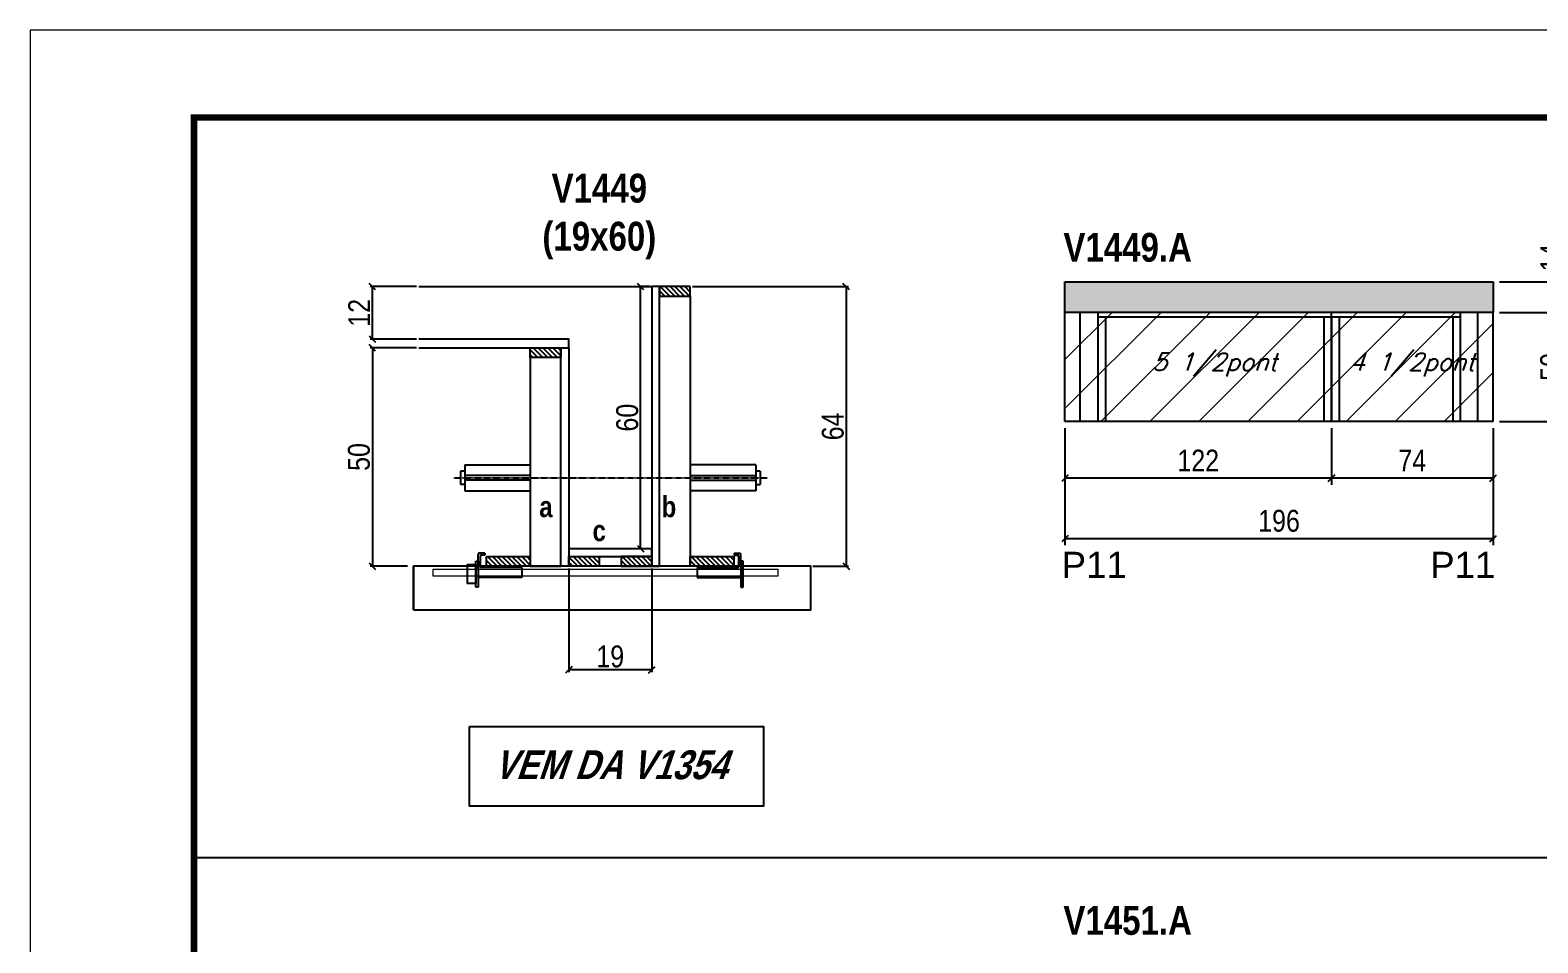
# Model space of a CAD drawing. Extents: x 3309 to 9563, y -2522 to 14608.
# Drawn here: x 3309 to 4000, y 3853 to 4271 of the extents above; entities that cross this region are included whole.
import ezdxf

# ---------------------------------------------------------------- set-up
doc = ezdxf.new("R2010")
doc.units = 0
doc.linetypes.add('DASHED', pattern=[0.75, 0.5, -0.25])
doc.linetypes.add('HIDDEN', pattern=[0.375, 0.25, -0.125])
for name, color, linetype in [('5', 5, 'Continuous'), ('barrote', 251, 'Continuous'), ('COTA', 241, 'Continuous'), ('detalhes', 4, 'Continuous'), ('NOMENCLATURA', 7, 'Continuous'), ('Painéis', 200, 'Continuous'), ('presilha', 1, 'Continuous'), ('SARR_2.2x10', 60, 'Continuous'), ('SARR_2.2x7', 40, 'Continuous'), ('SARR_3.5x7', 81, 'Continuous'), ('TENSOR', 3, 'Continuous'), ('texto', 7, 'Continuous')]:
    doc.layers.add(name, color=color, linetype=linetype)
for name, color, linetype, lineweight in [('CONCRETO', 251, 'Continuous', 25), ('Folhas', 255, 'Continuous', 9), ('Hachura', 251, 'Continuous', 9), ('SARRAFO DE PRESSAO', 251, 'DASHED', 9), ('SCO-___-LAJ', 2, 'Continuous', 0)]:
    doc.layers.add(name, color=color, linetype=linetype, lineweight=lineweight)
doc.styles.add('COTA TECNICA', font='techl___.ttf', dxfattribs={"height": 10})
doc.styles.add('COTA TECNICA 2X', font='techl___.ttf', dxfattribs={"height": 10})
doc.styles.add('Romans', font='romans.shx')
doc.styles.get("Standard").update_dxf_attribs({"font": 'arial.ttf'})
doc.styles.add('TECNICA', font='techb___.ttf', dxfattribs={"height": 10})
doc.dimstyles.new('PAINEL', dxfattribs={"dimtxt": 10, "dimasz": 3, "dimexe": 3, "dimexo": 3, "dimgap": 3, "dimtad": 1, "dimdec": 1, "dimzin": 12, "dimdsep": 46, "dimtxsty": 'COTA TECNICA', "dimblk1": 'OBLIQUE', "dimblk2": 'OBLIQUE', "dimsah": 1, "dimcen": 0.9, "dimclrd": 4, "dimclre": 4, "dimclrt": 240, "dimadec": 1, "dimazin": 3, "dimtfac": 1, "dimtdec": 1, "dimtmove": 0, "dimatfit": 3, "dimfxl": 1, "dimtolj": 1, "dimtzin": 12, "dimarcsym": 0})
doc.dimstyles.new('SECAO', dxfattribs={"dimscale": 0.333333, "dimtxt": 5, "dimasz": 9, "dimexe": 3, "dimexo": 3, "dimgap": 3, "dimtad": 1, "dimdec": 1, "dimlfac": 0.5, "dimzin": 12, "dimdsep": 46, "dimtxsty": 'COTA TECNICA 2X', "dimblk1": 'OBLIQUE', "dimblk2": 'OBLIQUE', "dimsah": 1, "dimcen": 0.9, "dimclrd": 4, "dimclre": 4, "dimclrt": 240, "dimadec": 1, "dimazin": 3, "dimtfac": 1, "dimtdec": 1, "dimtmove": 0, "dimatfit": 3, "dimfxl": 1, "dimtolj": 1, "dimtzin": 12, "dimarcsym": 0})
pattern_1 = [(135, (36791.496, -119486.9337), (-1.122532015, -1.122532015), [])]

# ---------------------------------------------------------------- blocks, each defined once
blk = doc.blocks.new('9999999999')
at = {"layer": 'Folhas'}
blk.add_lwpolyline([(98138.98, 34190.21), (99623.98, 34190.21), (99623.98, 35240.21), (98138.98, 35240.21)], close=True, dxfattribs=at)
at = {"layer": 'Folhas', "color": 30, "const_width": 3}
blk.add_lwpolyline([(98213.98, 34230.21), (99583.98, 34230.21), (99583.98, 35200.21), (98213.98, 35200.21)], close=True, dxfattribs=at)
blk = doc.blocks.new('_Oblique')
at = {"color": 0, "linetype": 'ByBlock', "lineweight": -2}
blk.add_line((-0.5, -0.5), (0.5, 0.5), dxfattribs=at)
blk = doc.blocks.new('*D2804')
at = {"layer": 'COTA', "color": 4, "lineweight": -2, "transparency": 16777216}
for p, q in [((3555.96, 4024.24), (3555.96, 3976.76)), ((3593.96, 4024.24), (3593.96, 3976.76)), ((3593.96, 3977.76), (3555.96, 3977.76))]:
    blk.add_line(p, q, dxfattribs=at)
at = {"layer": 'Defpoints', "color": 0, "transparency": 16777216}
for p in [(3555.96, 4025.24), (3593.96, 4025.24), (3555.96, 3977.76)]:
    blk.add_point(p, dxfattribs=at)
at = {"layer": 'COTA', "color": 4, "lineweight": -2, "transparency": 16777216, "xscale": 3, "yscale": 3, "zscale": 3, "rotation": 180}
blk.add_blockref('_Oblique', (3555.96, 3977.76), dxfattribs=at)
at = {"layer": 'COTA', "color": 4, "lineweight": -2, "transparency": 16777216, "xscale": 3, "yscale": 3, "zscale": 3}
blk.add_blockref('_Oblique', (3593.96, 3977.76), dxfattribs=at)
at = {"layer": 'COTA', "color": 240, "transparency": 16777216, "insert": (3574.96, 3983.85), "char_height": 10, "attachment_point": 5, "style": 'COTA TECNICA 2X'}
blk.add_mtext('\\A1;19', dxfattribs=at)
blk = doc.blocks.new('PRESILHA METÁLICA 1')
at = {"layer": 'presilha'}
for p, q in [((12, 21), (8.6, 21)), ((12, 21), (12, 19.5)), ((0, 13), (6, 13)), ((0, 13), (0, 0)), ((6, 15.5), (7.5, 15.5)), ((6, -2.5), (6, 15.5)), ((6, 13), (6, 0)), ((7.5, 10.6), (7.5, 19.9)), ((7.5, 15.5), (7.5, -2.5)), ((9, 11.6), (9, 18.9)), ((12, 19.5), (9.6, 19.5)), ((37.5, 11), (9.6, 11)), ((37.5, 11), (37.5, 4.1)), ((6, 0), (0, 0)), ((37.5, 4.1), (7.5, 4.1)), ((7.5, -2.5), (6, -2.5))]:
    blk.add_line(p, q, dxfattribs=at)
for centre, radius, start, end in [((8.6, 19.9), 1.14, 90, 180), ((9.6, 18.9), 0.57, 90, 180), ((9.6, 11.6), 0.57, 180, 270)]:
    blk.add_arc(centre, radius, start, end, dxfattribs=at)
blk = doc.blocks.new('PRESILHA METÁLICA 2')
at = {"layer": 'presilha'}
for p, q in [((-5.2, 23.5), (-5.2, 22)), ((-5.2, 23.5), (-1.9, 23.5)), ((-5.2, 22), (-2.8, 22)), ((-2.2, 14.1), (-2.2, 21.4)), ((-0.8, 14.6), (-0.8, 22.4)), ((-30.8, 13.5), (-30.8, 6.6)), ((-30.8, 13.5), (-2.8, 13.5)), ((0.8, 18), (-0.8, 18)), ((-0.8, 18), (-0.8, 0)), ((0.8, 0), (0.8, 18)), ((-30.8, 6.6), (-0.8, 6.6)), ((-0.8, 0), (0.8, 0))]:
    blk.add_line(p, q, dxfattribs=at)
for centre, radius, start, end in [((-2.8, 21.4), 0.57, 0, 90), ((-1.9, 22.4), 1.14, 0, 90), ((-2.8, 14.1), 0.57, 270, 0)]:
    blk.add_arc(centre, radius, start, end, dxfattribs=at)
blk = doc.blocks.new('*D2805')
at = {"layer": 'COTA', "color": 4, "lineweight": -2, "transparency": 16777216}
for p, q in [((3612.56, 4153.24), (3684, 4153.24)), ((3683, 4153.24), (3683, 4025.24)), ((3667.77, 4025.24), (3684, 4025.24))]:
    blk.add_line(p, q, dxfattribs=at)
at = {"layer": 'Defpoints', "color": 0, "transparency": 16777216}
for p in [(3611.56, 4153.24), (3666.77, 4025.24), (3683, 4025.24)]:
    blk.add_point(p, dxfattribs=at)
at = {"layer": 'COTA', "color": 4, "lineweight": -2, "transparency": 16777216, "xscale": 3, "yscale": 3, "zscale": 3}
for p, rotation in [((3683, 4153.24), 90), ((3683, 4025.24), 270)]:
    blk.add_blockref('_Oblique', p, dxfattribs=dict(at, rotation=rotation))
at = {"layer": 'COTA', "color": 240, "transparency": 16777216, "insert": (3676.9, 4089.24), "char_height": 10, "attachment_point": 5, "rotation": 90, "style": 'COTA TECNICA 2X'}
blk.add_mtext('\\A1;64', dxfattribs=at)
blk = doc.blocks.new('*D2806')
at = {"layer": 'COTA', "color": 4, "lineweight": -2, "transparency": 16777216}
for p, q in [((3486.26, 4125.24), (3465.04, 4125.24)), ((3466.04, 4125.24), (3466.04, 4025.24)), ((3482.14, 4025.24), (3465.04, 4025.24))]:
    blk.add_line(p, q, dxfattribs=at)
at = {"layer": 'Defpoints', "color": 0, "transparency": 16777216}
for p in [(3487.26, 4125.24), (3466.04, 4025.24), (3483.14, 4025.24)]:
    blk.add_point(p, dxfattribs=at)
at = {"layer": 'COTA', "color": 4, "lineweight": -2, "transparency": 16777216, "xscale": 3, "yscale": 3, "zscale": 3}
for p, rotation in [((3466.04, 4125.24), 90), ((3466.04, 4025.24), 270)]:
    blk.add_blockref('_Oblique', p, dxfattribs=dict(at, rotation=rotation))
at = {"layer": 'COTA', "color": 240, "transparency": 16777216, "insert": (3459.93, 4075.24), "char_height": 10, "attachment_point": 5, "rotation": 90, "style": 'COTA TECNICA 2X'}
blk.add_mtext('\\A1;50', dxfattribs=at)
blk = doc.blocks.new('*D2807')
at = {"layer": 'COTA', "color": 4, "lineweight": -2, "transparency": 16777216}
for p, q in [((3592.96, 4153.24), (3587.88, 4153.24)), ((3588.88, 4033.24), (3588.88, 4153.24)), ((3592.96, 4033.24), (3587.88, 4033.24))]:
    blk.add_line(p, q, dxfattribs=at)
at = {"layer": 'Defpoints', "color": 0, "transparency": 16777216}
for p in [(3588.88, 4153.24), (3593.96, 4153.24), (3593.96, 4033.24)]:
    blk.add_point(p, dxfattribs=at)
at = {"layer": 'COTA', "color": 4, "lineweight": -2, "transparency": 16777216, "xscale": 3, "yscale": 3, "zscale": 3}
for p, rotation in [((3588.88, 4153.24), 90), ((3588.88, 4033.24), 270)]:
    blk.add_blockref('_Oblique', p, dxfattribs=dict(at, rotation=rotation))
at = {"layer": 'COTA', "color": 240, "transparency": 16777216, "insert": (3582.78, 4093.24), "char_height": 10, "attachment_point": 5, "rotation": 90, "style": 'COTA TECNICA 2X'}
blk.add_mtext('\\A1;60', dxfattribs=at)
blk = doc.blocks.new('*D2808')
at = {"layer": 'COTA', "color": 4, "lineweight": -2, "transparency": 16777216}
for p, q in [((3486.26, 4153.24), (3465.04, 4153.24)), ((3466.04, 4129.24), (3466.04, 4153.24)), ((3486.26, 4129.24), (3465.04, 4129.24))]:
    blk.add_line(p, q, dxfattribs=at)
at = {"layer": 'Defpoints', "color": 0, "transparency": 16777216}
for p in [(3466.04, 4153.24), (3487.26, 4153.24), (3487.26, 4129.24)]:
    blk.add_point(p, dxfattribs=at)
at = {"layer": 'COTA', "color": 4, "lineweight": -2, "transparency": 16777216, "xscale": 3, "yscale": 3, "zscale": 3}
for p, rotation in [((3466.04, 4153.24), 90), ((3466.04, 4129.24), 270)]:
    blk.add_blockref('_Oblique', p, dxfattribs=dict(at, rotation=rotation))
at = {"layer": 'COTA', "color": 240, "transparency": 16777216, "insert": (3459.98, 4141.24), "char_height": 10, "attachment_point": 5, "rotation": 90, "style": 'COTA TECNICA 2X'}
blk.add_mtext('\\A1;12', dxfattribs=at)
blk = doc.blocks.new('*D2809')
at = {"layer": 'COTA', "color": 4, "linetype": 'ByBlock', "lineweight": -2, "transparency": 16777216}
for p, q in [((3905.16, 4088.46), (3905.16, 4062.54)), ((3979.16, 4088.46), (3979.16, 4062.54)), ((3979.16, 4065.54), (3905.16, 4065.54))]:
    blk.add_line(p, q, dxfattribs=at)
at = {"layer": 'Defpoints', "color": 0, "linetype": 'ByBlock', "transparency": 16777216}
for p in [(3905.16, 4091.46), (3979.16, 4091.46), (3905.16, 4065.54)]:
    blk.add_point(p, dxfattribs=at)
at = {"layer": 'COTA', "color": 4, "linetype": 'ByBlock', "lineweight": -2, "transparency": 16777216, "xscale": 3, "yscale": 3, "zscale": 3, "rotation": 180}
blk.add_blockref('_Oblique', (3905.16, 4065.54), dxfattribs=at)
at = {"layer": 'COTA', "color": 4, "linetype": 'ByBlock', "lineweight": -2, "transparency": 16777216, "xscale": 3, "yscale": 3, "zscale": 3}
blk.add_blockref('_Oblique', (3979.16, 4065.54), dxfattribs=at)
at = {"layer": 'COTA', "color": 240, "linetype": 'ByBlock', "transparency": 16777216, "insert": (3942.16, 4073.61), "char_height": 10, "attachment_point": 5, "style": 'COTA TECNICA'}
blk.add_mtext('\\A1;74', dxfattribs=at)
blk = doc.blocks.new('*D2810')
at = {"layer": 'COTA', "color": 4, "linetype": 'ByBlock', "lineweight": -2, "transparency": 16777216}
for p, q in [((3783.16, 4088.46), (3783.16, 4062.54)), ((3905.16, 4088.46), (3905.16, 4062.54)), ((3905.16, 4065.54), (3783.16, 4065.54))]:
    blk.add_line(p, q, dxfattribs=at)
at = {"layer": 'Defpoints', "color": 0, "linetype": 'ByBlock', "transparency": 16777216}
for p in [(3783.16, 4091.46), (3905.16, 4091.46), (3783.16, 4065.54)]:
    blk.add_point(p, dxfattribs=at)
at = {"layer": 'COTA', "color": 4, "linetype": 'ByBlock', "lineweight": -2, "transparency": 16777216, "xscale": 3, "yscale": 3, "zscale": 3, "rotation": 180}
blk.add_blockref('_Oblique', (3783.16, 4065.54), dxfattribs=at)
at = {"layer": 'COTA', "color": 4, "linetype": 'ByBlock', "lineweight": -2, "transparency": 16777216, "xscale": 3, "yscale": 3, "zscale": 3}
blk.add_blockref('_Oblique', (3905.16, 4065.54), dxfattribs=at)
at = {"layer": 'COTA', "color": 240, "linetype": 'ByBlock', "transparency": 16777216, "insert": (3844.16, 4073.6), "char_height": 10, "attachment_point": 5, "style": 'COTA TECNICA'}
blk.add_mtext('\\A1;122', dxfattribs=at)
blk = doc.blocks.new('*D2813')
at = {"layer": 'COTA', "color": 4, "linetype": 'ByBlock', "lineweight": -2, "transparency": 16777216}
for p, q in [((3783.16, 4088.46), (3783.16, 4034.83)), ((3979.16, 4088.46), (3979.16, 4034.83)), ((3979.16, 4037.83), (3783.16, 4037.83))]:
    blk.add_line(p, q, dxfattribs=at)
at = {"layer": 'Defpoints', "color": 0, "linetype": 'ByBlock', "transparency": 16777216}
for p in [(3783.16, 4091.46), (3979.16, 4091.46), (3783.16, 4037.83)]:
    blk.add_point(p, dxfattribs=at)
at = {"layer": 'COTA', "color": 4, "linetype": 'ByBlock', "lineweight": -2, "transparency": 16777216, "xscale": 3, "yscale": 3, "zscale": 3, "rotation": 180}
blk.add_blockref('_Oblique', (3783.16, 4037.83), dxfattribs=at)
at = {"layer": 'COTA', "color": 4, "linetype": 'ByBlock', "lineweight": -2, "transparency": 16777216, "xscale": 3, "yscale": 3, "zscale": 3}
blk.add_blockref('_Oblique', (3979.16, 4037.83), dxfattribs=at)
at = {"layer": 'COTA', "color": 240, "linetype": 'ByBlock', "transparency": 16777216, "insert": (3881.16, 4045.96), "char_height": 10, "attachment_point": 5, "style": 'COTA TECNICA'}
blk.add_mtext('\\A1;196', dxfattribs=at)
blk = doc.blocks.new('*D2814')
at = {"layer": 'COTA', "color": 4, "lineweight": -2, "transparency": 16777216}
for p, q in [((3982.16, 4141.46), (4016.92, 4141.46)), ((4013.92, 4091.46), (4013.92, 4141.46)), ((3982.16, 4091.46), (4016.92, 4091.46))]:
    blk.add_line(p, q, dxfattribs=at)
at = {"layer": 'Defpoints', "color": 0, "transparency": 16777216}
for p in [(3979.16, 4141.46), (4013.92, 4141.46), (3979.16, 4091.46)]:
    blk.add_point(p, dxfattribs=at)
at = {"layer": 'COTA', "color": 4, "lineweight": -2, "transparency": 16777216, "xscale": 3, "yscale": 3, "zscale": 3}
for p, rotation in [((4013.92, 4141.46), 90), ((4013.92, 4091.46), 270)]:
    blk.add_blockref('_Oblique', p, dxfattribs=dict(at, rotation=rotation))
at = {"layer": 'COTA', "color": 240, "transparency": 16777216, "insert": (4005.81, 4116.46), "char_height": 10, "attachment_point": 5, "rotation": 90, "style": 'COTA TECNICA'}
blk.add_mtext('\\A1;50', dxfattribs=at)
blk = doc.blocks.new('*D2816')
at = {"layer": 'COTA', "color": 4, "lineweight": -2, "transparency": 16777216}
for p, q in [((3982.16, 4155.46), (4046.41, 4155.46)), ((4043.41, 4091.46), (4043.41, 4155.46)), ((3982.16, 4091.46), (4046.41, 4091.46))]:
    blk.add_line(p, q, dxfattribs=at)
at = {"layer": 'Defpoints', "color": 0, "transparency": 16777216}
for p in [(3979.16, 4155.46), (4043.41, 4155.46), (3979.16, 4091.46)]:
    blk.add_point(p, dxfattribs=at)
at = {"layer": 'COTA', "color": 4, "lineweight": -2, "transparency": 16777216, "xscale": 3, "yscale": 3, "zscale": 3}
for p, rotation in [((4043.41, 4155.46), 90), ((4043.41, 4091.46), 270)]:
    blk.add_blockref('_Oblique', p, dxfattribs=dict(at, rotation=rotation))
at = {"layer": 'COTA', "color": 240, "transparency": 16777216, "insert": (4035.31, 4123.46), "char_height": 10, "attachment_point": 5, "rotation": 90, "style": 'COTA TECNICA'}
blk.add_mtext('\\A1;64', dxfattribs=at)
blk = doc.blocks.new('*D2820')
at = {"layer": 'COTA', "color": 4, "lineweight": -2, "transparency": 16777216}
for p, q in [((4013.92, 4155.46), (4013.92, 4174.57)), ((3982.16, 4155.46), (4016.92, 4155.46)), ((4013.92, 4141.46), (4013.92, 4155.46)), ((3982.16, 4141.46), (4016.92, 4141.46))]:
    blk.add_line(p, q, dxfattribs=at)
at = {"layer": 'Defpoints', "color": 0, "transparency": 16777216}
for p in [(3979.16, 4155.46, 0), (4013.92, 4155.46), (3979.16, 4141.46, 0)]:
    blk.add_point(p, dxfattribs=at)
at = {"layer": 'COTA', "color": 4, "lineweight": -2, "transparency": 16777216, "xscale": 3, "yscale": 3, "zscale": 3}
for p, rotation in [((4013.92, 4155.46), 90), ((4013.92, 4141.46), 270)]:
    blk.add_blockref('_Oblique', p, dxfattribs=dict(at, rotation=rotation))
at = {"layer": 'COTA', "color": 240, "transparency": 16777216, "insert": (4005.84, 4166.52), "char_height": 10, "attachment_point": 5, "rotation": 90, "style": 'COTA TECNICA'}
blk.add_mtext('\\A1;14', dxfattribs=at)

msp = doc.modelspace()

# ---------------------------------------------------------------- hatches: boundary and pattern name
at = {"layer": 'COTA'}
h = msp.add_hatch(dxfattribs=at)
h.set_pattern_fill('AR-CONC', color=256, scale=0.03)
h.set_pattern_definition([(50, (-1304.6807, -4342.197), (5.46554, -0.4781726), [0.5715, -6.2865]), (355, (-1304.681, -4342.197), (-1.0573026, 5.7317054), [0.4572, -5.0292175]), (100.451445, (-1304.2253, -4342.237), (4.4082374, 5.2535326), [0.4857003, -5.3427073]), (46.1842, (-1304.681, -4340.673), (8.132371, -1.26127), [0.85725, -9.42975]), (96.63556, (-1304.003, -4340.778), (7.122124, 7.422784), [0.728551, -8.014068]), (351.18415, (-1304.681, -4340.673), (7.122124, 7.422784), [0.685799, -7.543792]), (21, (-1303.9187, -4341.054), (4.5484317, -3.067956), [0.5715, -6.2865]), (326, (-1303.919, -4341.054), (1.854061, 5.525639), [0.4572, -5.0292]), (71.451445, (-1303.5397, -4341.3096), (6.4024926, 2.457683), [0.4857003, -5.342698]), (37.5, (-1304.6807, -4342.197), (0.0926581, 2.53665117), [0, -4.96824, 0, -5.1054, 0, -5.04825]), (7.5, (-1304.6807, -4342.197), (2.0045899, 3.00541724), [0, -2.91084, 0, -4.85394, 0, -1.92405]), (327.5, (-1306.38, -4342.197), (4.06771786, -0.1718623), [0, -1.905, 0, -5.9436, 0, -7.8867]), (317.5, (-1307.142, -4342.197), (4.4438754, 0.7627947), [0, -2.4765, 0, -3.94716, 0, -5.6007])])
h.paths.add_polyline_path([(3783.16, 4155.46), (3783.16, 4141.46), (3979.16, 4141.46), (3979.16, 4155.46)])
at = {"layer": 'Hachura', "linetype": 'ByBlock'}
h = msp.add_hatch(dxfattribs=at)
h.set_pattern_fill('ANSI31', color=256, scale=5)
h.paths.add_polyline_path([(3905.16, 4091.46), (3905.16, 4141.46), (3783.16, 4141.46), (3783.16, 4091.46)])
h.paths.add_polyline_path([(3979.16, 4141.46), (3905.16, 4141.46), (3905.16, 4091.46), (3979.16, 4091.46)])
at = {"layer": 'SARR_2.2x10'}
h = msp.add_hatch(dxfattribs=at)
h.set_pattern_fill('ANSI31', color=256, scale=0.5, angle=90)
h.set_pattern_definition([(135, (36711.896, -119486.9337), (-1.122532015, -1.122532015), [])])
h.paths.add_polyline_path([(3518.36, 4029.64), (3518.36, 4025.24), (3538.36, 4025.24), (3538.36, 4029.64)])
h = msp.add_hatch(dxfattribs=at)
h.set_pattern_fill('ANSI31', color=256, scale=0.5, angle=90)
h.set_pattern_definition([(135, (36805.096, -119486.9337), (-1.122532015, -1.122532015), [])])
h.paths.add_polyline_path([(3611.56, 4029.64), (3611.56, 4025.24), (3631.56, 4025.24), (3631.56, 4029.64)])
at = {"layer": 'SARR_2.2x7'}
h = msp.add_hatch(dxfattribs=at)
h.set_pattern_fill('ANSI31', color=256, scale=0.5, angle=90)
h.set_pattern_definition([(135, (36725.896, -119363.3337), (-1.122532015, -1.122532015), [])])
h.paths.add_polyline_path([(3597.56, 4153.24), (3597.56, 4148.84), (3611.56, 4148.84), (3611.56, 4153.24)])
h = msp.add_hatch(dxfattribs=at)
h.set_pattern_fill('ANSI31', color=256, scale=0.5, angle=90)
h.set_pattern_definition([(135, (36705.896, -119391.3337), (-1.122532015, -1.122532015), [])])
h.paths.add_polyline_path([(3552.36, 4125.24), (3552.36, 4120.84), (3538.36, 4120.84), (3538.36, 4125.24)])
h = msp.add_hatch(dxfattribs=at)
h.set_pattern_fill('ANSI31', color=256, scale=0.5, angle=90)
h.set_pattern_definition(pattern_1)
h.paths.add_polyline_path([(3569.96, 4025.24), (3569.96, 4029.64), (3555.96, 4029.64), (3555.96, 4025.24)])
h = msp.add_hatch(dxfattribs=at)
h.set_pattern_fill('ANSI31', color=256, scale=0.5, angle=90)
h.set_pattern_definition(pattern_1)
h.paths.add_polyline_path([(3579.96, 4029.64), (3579.96, 4025.24), (3593.96, 4025.24), (3593.96, 4029.64)])

# ---------------------------------------------------------------- linework, layer by layer
at = {"ltscale": 3}
for p, q in [((3506.36, 4068.69), (3506.36, 4062.69)), ((3508.36, 4068.69), (3506.36, 4068.69)), ((3508.36, 4071.69), (3508.36, 4059.69)), ((3508.36, 4071.69), (3538.36, 4071.69)), ((3538.36, 4066.69), (3508.36, 4066.69)), ((3641.56, 4071.69), (3611.56, 4071.69)), ((3611.56, 4066.69), (3641.56, 4066.69)), ((3641.56, 4071.69), (3641.56, 4059.69)), ((3643.56, 4068.69), (3641.56, 4068.69)), ((3643.56, 4068.69), (3643.56, 4062.69)), ((3508.36, 4062.69), (3506.36, 4062.69)), ((3538.36, 4064.69), (3508.36, 4064.69)), ((3508.36, 4059.69), (3538.36, 4059.69)), ((3611.56, 4064.69), (3641.56, 4064.69)), ((3641.56, 4059.69), (3611.56, 4059.69)), ((3641.56, 4062.69), (3643.56, 4062.69))]:
    msp.add_line(p, q, dxfattribs=at)
at = {"layer": 'barrote'}
msp.add_lwpolyline([(3484.9, 4005.24), (3666.82, 4005.24), (3666.82, 4025.24), (3484.9, 4025.24)], close=True, dxfattribs=at)
at = {"layer": 'CONCRETO', "linetype": 'Continuous'}
msp.add_line((3487.26, 4153.24), (3593.96, 4153.24), dxfattribs=at)
at = {"layer": 'COTA'}
for p, q in [((3783.16, 4141.46, 0), (3783.16, 4155.46, 0)), ((3783.16, 4155.46, 0), (3979.16, 4155.46, 0)), ((3979.16, 4155.46, 0), (3979.16, 4141.46, 0)), ((3384.37, 3891.79), (4754.37, 3891.79))]:
    msp.add_line(p, q, dxfattribs=at)
at = {"layer": 'detalhes', "color": 250}
msp.add_line((3484.9, 4005.24), (3484.9, 4025.24), dxfattribs=at)
at = {"layer": 'NOMENCLATURA', "elevation": 0}
msp.add_lwpolyline([(3510.52, 3951.88), (3645.06, 3951.88), (3645.06, 3915.42), (3510.52, 3915.42)], close=True, dxfattribs=at)
at = {"layer": 'Painéis', "linetype": 'ByBlock'}
for p, q in [((3979.16, 4141.46, 0), (3783.16, 4141.46, 0)), ((3783.16, 4091.46, 0), (3783.16, 4141.46, 0)), ((3905.16, 4091.46, 0), (3905.16, 4141.46, 0)), ((3979.16, 4091.46, 0), (3979.16, 4141.46, 0)), ((3979.16, 4091.46, 0), (3783.16, 4091.46, 0))]:
    msp.add_line(p, q, dxfattribs=at)
at = {"layer": 'Painéis', "linetype": 'Continuous'}
for points in [[(3597.56, 4025.24), (3597.56, 4153.24), (3593.96, 4153.24), (3593.96, 4025.24)], [(3552.36, 4025.24), (3552.36, 4125.24), (3555.96, 4125.24), (3555.96, 4025.24)], [(3593.96, 4033.24), (3555.96, 4033.24), (3555.96, 4029.64), (3593.96, 4029.64)]]:
    msp.add_lwpolyline(points, close=True, dxfattribs=at)
at = {"layer": 'Painéis', "linetype": 'Continuous', "elevation": 0}
msp.add_lwpolyline([(3487.26, 4125.24), (3555.96, 4125.24), (3555.96, 4129.24), (3487.26, 4129.24)], dxfattribs=at)
at = {"layer": 'SARR_2.2x10'}
for points in [[(3518.36, 4029.64), (3538.36, 4029.64), (3538.36, 4025.24), (3518.36, 4025.24)], [(3611.56, 4029.64), (3631.56, 4029.64), (3631.56, 4025.24), (3611.56, 4025.24)]]:
    msp.add_lwpolyline(points, close=True, dxfattribs=at)
at = {"layer": 'SARR_2.2x7', "linetype": 'Continuous'}
for p, q in [((3790.16, 4091.46, 0), (3790.16, 4141.46, 0)), ((3905.16, 4139.26, 0), (3798.16, 4139.26, 0)), ((3964.16, 4139.26, 0), (3905.16, 4139.26, 0)), ((3972.16, 4091.46, 0), (3972.16, 4141.46, 0))]:
    msp.add_line(p, q, dxfattribs=at)
at = {"layer": 'SARR_2.2x7', "elevation": 0}
for points in [[(3611.56, 4153.24), (3597.56, 4153.24), (3597.56, 4148.84), (3611.56, 4148.84)], [(3538.36, 4125.24), (3552.36, 4125.24), (3552.36, 4120.84), (3538.36, 4120.84)]]:
    msp.add_lwpolyline(points, close=True, dxfattribs=at)
at = {"layer": 'SARR_2.2x7'}
for points in [[(3555.96, 4029.64), (3569.96, 4029.64), (3569.96, 4025.24), (3555.96, 4025.24)], [(3593.96, 4029.64), (3579.96, 4029.64), (3579.96, 4025.24), (3593.96, 4025.24)]]:
    msp.add_lwpolyline(points, close=True, dxfattribs=at)
at = {"layer": 'SARR_3.5x7'}
for p, q in [((3798.16, 4141.46, 0), (3798.16, 4091.46, 0)), ((3801.66, 4139.26, 0), (3801.66, 4091.46, 0)), ((3901.66, 4139.26, 0), (3901.66, 4091.46, 0)), ((3905.16, 4139.26, 0), (3905.16, 4091.46, 0)), ((3908.66, 4139.26, 0), (3908.66, 4091.46, 0)), ((3960.66, 4139.26, 0), (3960.66, 4091.46, 0)), ((3964.16, 4141.46, 0), (3964.16, 4091.46, 0))]:
    msp.add_line(p, q, dxfattribs=at)
for points in [[(3597.56, 4148.84), (3611.56, 4148.84), (3611.56, 4025.24), (3597.56, 4025.24)], [(3552.36, 4120.84), (3538.36, 4120.84), (3538.36, 4025.24), (3552.36, 4025.24)]]:
    msp.add_lwpolyline(points, close=True, dxfattribs=at)
at = {"layer": 'SCO-___-LAJ', "color": 1}
msp.add_lwpolyline([(3493.9, 4023.9), (3651.74, 4023.9), (3651.74, 4020.7), (3493.9, 4020.7)], close=True, dxfattribs=at)
at = {"layer": 'TENSOR', "linetype": 'HIDDEN', "ltscale": 0.5}
msp.add_line((3503.36, 4065.69), (3646.86, 4065.69), dxfattribs=at)

# ---------------------------------------------------------------- block references
at = {"layer": 'presilha', "xscale": 0.6666666666666666, "yscale": 0.6666666666666666, "zscale": 0.6666666666666666}
for name, p in [('PRESILHA METÁLICA 1', (3509.49, 4017.27)), ('PRESILHA METÁLICA 2', (3635.24, 4015.6))]:
    msp.add_blockref(name, p, dxfattribs=at)
at = {"layer": 'SARRAFO DE PRESSAO', "color": 6, "linetype": 'ByBlock'}
msp.add_blockref('9999999999', (-94829.61, -30969.52), dxfattribs=at)

# ---------------------------------------------------------------- texts
at = {"layer": '5', "linetype": 'Continuous'}
for rotation, p in [(359.99996, (3781.63, 4019.82, 0)), (0.00004, (3950.37, 4019.82, 0))]:
    msp.add_text('P11', height=12, rotation=rotation, dxfattribs=at).set_placement(p)
at = {"layer": 'detalhes', "style": 'TECNICA'}
for s, p in [('a', (3542.48, 4047.67)), ('b', (3598.46, 4047.66)), ('c', (3566.85, 4036.71))]:
    msp.add_text(s, height=9.6, dxfattribs=at).set_placement(p)
at = {"layer": 'NOMENCLATURA', "style": 'TECNICA'}
for s, p in [('V1449.A', (3782.44, 4164.64, 0)), ('V1451.A', (3782.44, 3856.44, 0))]:
    msp.add_text(s, height=13.2, dxfattribs=at).set_placement(p)
at = {"layer": 'NOMENCLATURA', "insert": (3569.96, 4204.93), "char_height": 13.2, "attachment_point": 2, "style": 'TECNICA'}
msp.add_mtext_dynamic_manual_height_columns('V1449\\P(19x60)', width=300.2766, gutter_width=1, heights=[0], dxfattribs=at)
at = {"layer": 'NOMENCLATURA', "insert": (3574.96, 3940.91), "char_height": 13.2, "width": 300.2766, "attachment_point": 2, "style": 'TECNICA'}
msp.add_mtext('{\\Q19;VEM DA V1354}', dxfattribs=at)
at = {"layer": 'texto', "color": 2, "char_height": 8, "attachment_point": 5, "style": 'Romans'}
for s, insert in [('{\\Q19;\\C256;5 1/2pont}', (3851.66, 4117.46, 0)), ('{\\Q19;\\C256;4 1/2pont}', (3942.16, 4117.46, 0))]:
    msp.add_mtext(s, dxfattribs=dict(at, insert=insert))

# ---------------------------------------------------------------- dimensions: what is measured, and where the dimension line sits
at = {"layer": 'COTA'}
for base, p1, p2, dimstyle, picture, middle in [((4013.92, 4155.46), (3979.16, 4141.46, 0), (3979.16, 4155.46, 0), 'PAINEL', '*D2820', (4005.84, 4166.52)), ((4043.41, 4155.46, 0), (3979.16, 4091.46, 0), (3979.16, 4155.46, 0), 'PAINEL', '*D2816', (4035.31, 4123.46, 0)), ((3466.04, 4153.24), (3487.26, 4129.24), (3487.26, 4153.24), 'SECAO', '*D2808', (3459.98, 4141.24)), ((3588.88, 4153.24), (3593.96, 4033.24), (3593.96, 4153.24), 'SECAO', '*D2807', (3582.78, 4093.24)), ((3683, 4025.24, 0), (3611.56, 4153.24), (3666.77, 4025.24, 0), 'SECAO', '*D2805', (3676.9, 4089.24, 0)), ((4013.92, 4141.46, 0), (3979.16, 4091.46, 0), (3979.16, 4141.46, 0), 'PAINEL', '*D2814', (4005.81, 4116.46, 0)), ((3466.04, 4025.24, 0), (3487.26, 4125.24), (3483.14, 4025.24, 0), 'SECAO', '*D2806', (3459.93, 4075.24, 0))]:
    dim = msp.add_linear_dim(base=base, p1=p1, p2=p2, angle=90, dimstyle=dimstyle, dxfattribs=at)
    dim.commit()
    dim.dimension.update_dxf_attribs({"geometry": picture, "text_midpoint": middle})
at = {"layer": 'COTA', "linetype": 'ByBlock'}
dim = msp.add_linear_dim(base=(3783.16, 4065.54, 0), p1=(3905.16, 4091.46, 0), p2=(3783.16, 4091.46, 0), angle=180, dimstyle='PAINEL', override={"dimtmove": 1}, dxfattribs=at)
dim.commit()
dim.dimension.update_dxf_attribs({"geometry": '*D2810', "text_midpoint": (3844.16, 4073.6, 0)})
for base, p2, picture, middle in [((3783.16, 4037.83, 0), (3783.16, 4091.46, 0), '*D2813', (3881.16, 4045.96, 0)), ((3905.16, 4065.54, 0), (3905.16, 4091.46, 0), '*D2809', (3942.16, 4073.61, 0))]:
    dim = msp.add_linear_dim(base=base, p1=(3979.16, 4091.46, 0), p2=p2, angle=180, dimstyle='PAINEL', dxfattribs=at)
    dim.commit()
    dim.dimension.update_dxf_attribs({"geometry": picture, "text_midpoint": middle})
at = {"layer": 'COTA'}
dim = msp.add_linear_dim(base=(3555.96, 3977.76), p1=(3593.96, 4025.24), p2=(3555.96, 4025.24), angle=180, dimstyle='SECAO', dxfattribs=at)
dim.commit()
dim.dimension.update_dxf_attribs({"geometry": '*D2804', "text_midpoint": (3574.96, 3977.76), "dimtype": 160})

doc.saveas('drawing.dxf')
